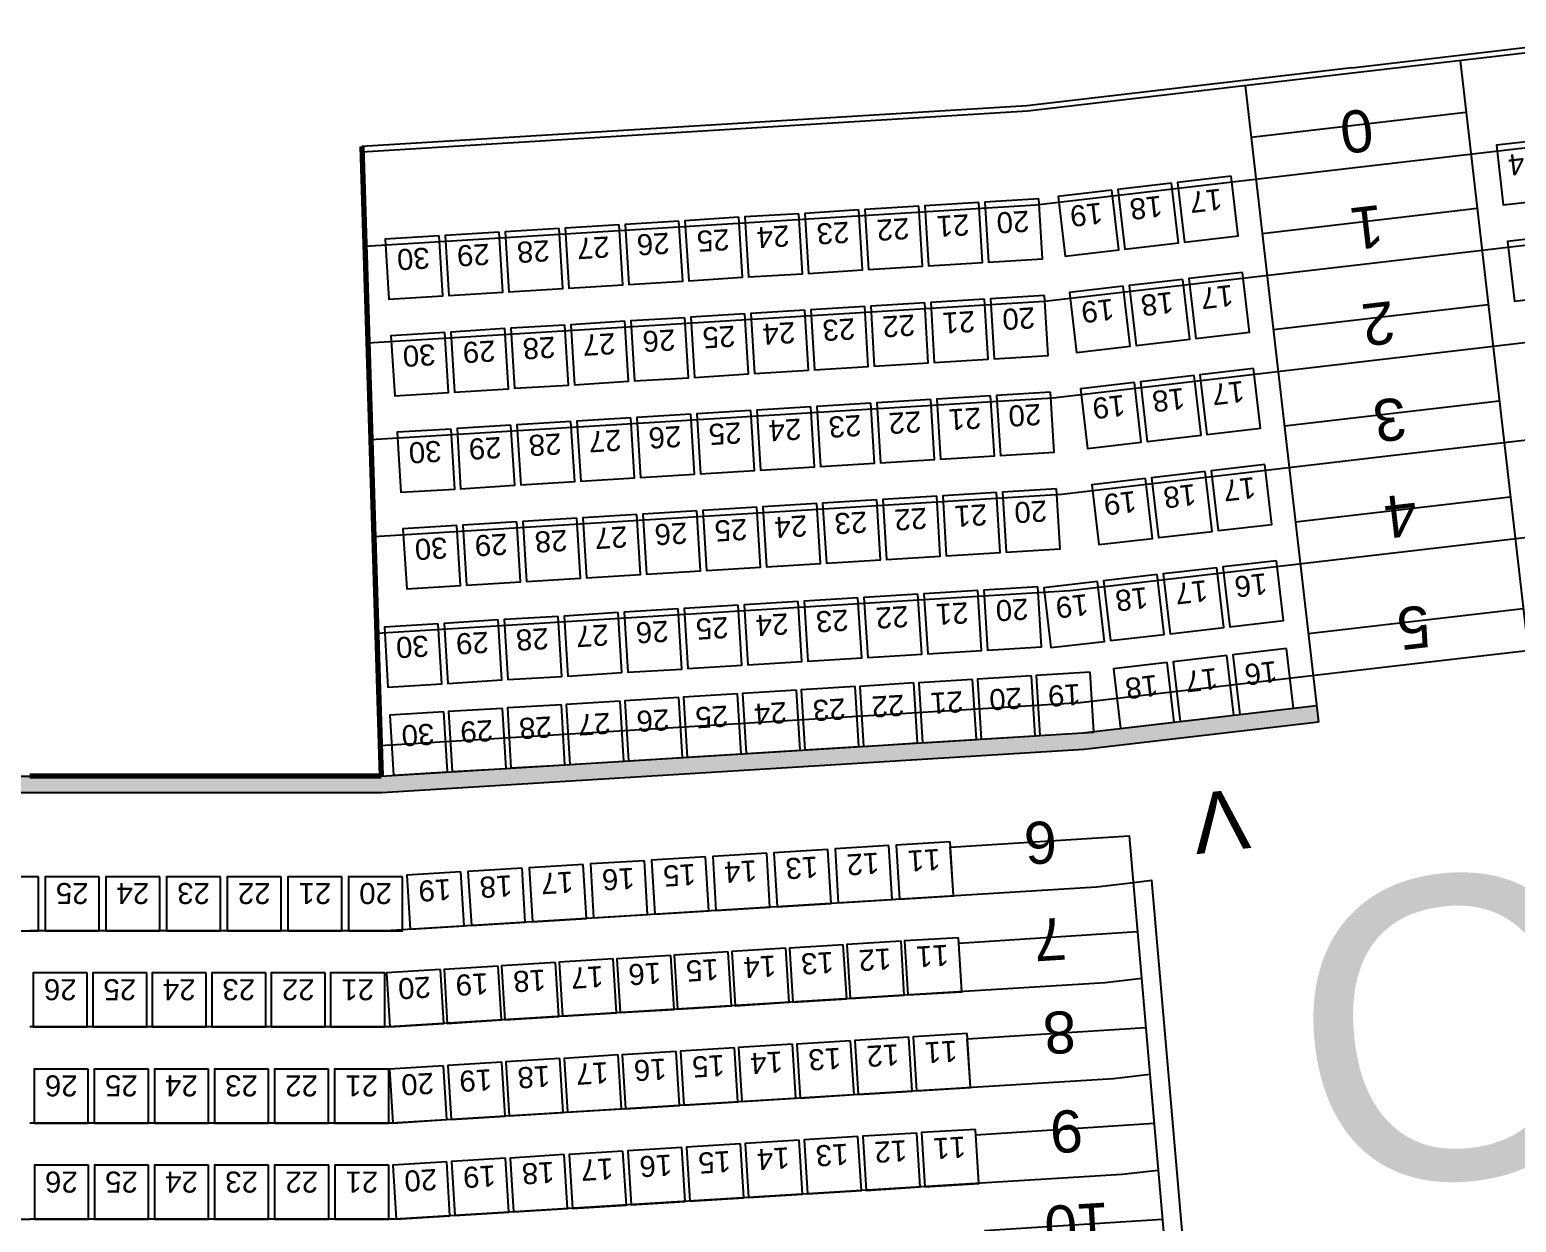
# Model space of a CAD drawing. Header units: millimetres. Extents: x 42980 to 202332, y 27411 to 140378.
# Drawn here: x 118753 to 131125, y 54709 to 64627 of the extents above; entities that cross this region are included whole.
import ezdxf
from ezdxf.enums import TextEntityAlignment as Align

# ---------------------------------------------------------------- set-up
doc = ezdxf.new("R2010")
doc.units = ezdxf.units.MM
doc.header["$LTSCALE"] = 100
for name, color, linetype in [('A-3311-EA-', 3, 'CONTINUOUS'), ('A-3311-FYLL', 1, 'CONTINUOUS'), ('N-RADER_TELE', 252, 'CONTINUOUS'), ('N-STOLAR_TELE', 3, 'CONTINUOUS'), ('N-STOLNUMMER_TELE', 7, 'CONTINUOUS'), ('O-RADER', 252, 'CONTINUOUS'), ('O-RADER_TELE', 252, 'CONTINUOUS'), ('O-RADNUMMER', 4, 'CONTINUOUS'), ('O-RADNUMMER_TELE', 4, 'CONTINUOUS'), ('O-STOLAR', 1, 'CONTINUOUS'), ('O-STOLAR_TELE', 3, 'CONTINUOUS'), ('O-STOLNUMMER', 7, 'CONTINUOUS'), ('O-STOLNUMMER_TELE', 7, 'CONTINUOUS'), ('O-TRAPPA', 254, 'CONTINUOUS'), ('O-TRAPPA_TELE', 254, 'CONTINUOUS'), ('R-RADER', 252, 'CONTINUOUS'), ('R-STOLAR', 1, 'CONTINUOUS'), ('SEKTIONS_NR', 4, 'CONTINUOUS'), ('U-RADER', 252, 'CONTINUOUS')]:
    doc.layers.add(name, color=color, linetype=linetype)
doc.layers.add('SEKTIONER', color=4, linetype='CONTINUOUS', lineweight=70)
doc.styles.add('ARIAL', font='arial.ttf')

# ---------------------------------------------------------------- blocks, each defined once
blk = doc.blocks.new('KAJ')
at = {"layer": 'A-3311-FYLL'}
blk.add_hatch(color=256, dxfattribs=at).paths.add_polyline_path([(-10710, -25094), (-10726, -25233), (-8776, -25460), (-2929, -25820), (2929, -25820), (8776, -25460), (10726, -25233), (10710, -25094), (8764, -25321), (2925, -25680), (-2925, -25680), (-8764, -25321)])
at = {"layer": 'A-3311-EA-'}
for p, q in [((8764, -25321), (10710, -25094)), ((10726, -25233), (8776, -25460)), ((2925, -25680), (8764, -25321)), ((8776, -25460), (2929, -25820)), ((-2925, -25680), (2925, -25680)), ((2929, -25820), (-2929, -25820))]:
    blk.add_line(p, q, dxfattribs=at)

msp = doc.modelspace()

# ---------------------------------------------------------------- linework, layer by layer
at = {"layer": 'N-RADER_TELE'}
for p, q in [((129757, 64311), (132462, 64627)), ((132468, 64582), (129762, 64267)), ((132579, 63805), (129852, 63487)), ((132692, 63008), (129944, 62687)), ((132805, 62210), (130037, 61887)), ((132918, 61413), (130129, 61088)), ((133031, 60616), (130221, 60288)), ((133162, 59690), (130328, 59359))]:
    msp.add_line(p, q, dxfattribs=at)
at = {"layer": 'N-STOLAR_TELE'}
for points in [[(131406, 63718), (130959, 63666), (131017, 63170), (131464, 63222)], [(131499, 62919), (131053, 62867), (131111, 62370), (131557, 62422)]]:
    msp.add_lwpolyline(points, close=True, dxfattribs=at)
at = {"layer": 'O-RADER'}
for p, q in [((127938, 57532), (127631, 57497)), ((127631, 57497), (121717, 57133)), ((121717, 57133), (118753, 57133)), ((127702, 56699), (121742, 56333)), ((128007, 56735), (127702, 56699)), ((121742, 56333), (118753, 56333)), ((128076, 55938), (127773, 55902)), ((127773, 55902), (121766, 55533)), ((121766, 55533), (118753, 55533)), ((127844, 55105), (121791, 54733)), ((128145, 55140), (127844, 55105)), ((121791, 54733), (118753, 54733))]:
    msp.add_line(p, q, dxfattribs=at)
at = {"layer": 'O-RADER_TELE'}
for p, q in [((129757, 64311), (127052, 63995)), ((129762, 64267), (127056, 63951)), ((127052, 63995), (121517, 63655)), ((127056, 63951), (121518, 63610)), ((121517, 63655), (121678, 58420)), ((129852, 63487), (127126, 63168)), ((127126, 63168), (121542, 62825)), ((129944, 62687), (127197, 62366)), ((127197, 62366), (121567, 62020)), ((130037, 61887), (127269, 61564)), ((127269, 61564), (121592, 61215)), ((130129, 61088), (127340, 60762)), ((127340, 60762), (121617, 60410)), ((130221, 60288), (127411, 59960)), ((127411, 59960), (121641, 59605)), ((130328, 59359), (127494, 59028)), ((127494, 59028), (121670, 58670))]:
    msp.add_line(p, q, dxfattribs=at)
at = {"layer": 'O-STOLAR'}
for points in [[(124886, 57779), (124437, 57751), (124464, 57302), (124913, 57330)], [(125395, 57810), (124946, 57782), (124973, 57333), (125422, 57361)], [(125904, 57841), (125455, 57814), (125482, 57365), (125931, 57392)], [(126413, 57873), (125964, 57845), (125991, 57396), (126440, 57423)], [(123359, 57685), (122910, 57657), (122937, 57208), (123386, 57236)], [(123868, 57716), (123419, 57689), (123446, 57240), (123895, 57267)], [(124377, 57748), (123928, 57720), (123955, 57271), (124404, 57298)], [(119331, 57583), (118881, 57583), (118881, 57133), (119331, 57133)], [(119836, 57583), (119386, 57583), (119386, 57133), (119836, 57133)], [(120341, 57583), (119891, 57583), (119891, 57133), (120341, 57133)], [(120846, 57583), (120396, 57583), (120396, 57133), (120846, 57133)], [(121351, 57583), (120901, 57583), (120901, 57133), (121351, 57133)], [(121856, 57583), (121406, 57583), (121406, 57133), (121856, 57133)], [(122341, 57622), (121891, 57595), (121919, 57146), (122368, 57173)], [(122850, 57654), (122400, 57626), (122428, 57177), (122877, 57205)], [(126004, 57046), (125554, 57018), (125582, 56569), (126031, 56597)], [(126483, 57075), (126034, 57048), (126061, 56599), (126510, 56626)], [(124087, 56928), (123638, 56901), (123666, 56452), (124115, 56479)], [(124566, 56958), (124117, 56930), (124145, 56481), (124594, 56509)], [(125045, 56987), (124596, 56960), (124624, 56510), (125073, 56538)], [(125524, 57017), (125075, 56989), (125103, 56540), (125552, 56567)], [(122171, 56811), (121722, 56783), (121749, 56334), (122198, 56361)], [(122650, 56840), (122201, 56812), (122228, 56363), (122678, 56391)], [(123129, 56869), (122680, 56842), (122707, 56393), (123157, 56420)], [(123608, 56899), (123159, 56871), (123187, 56422), (123636, 56450)], [(119232, 56783), (118782, 56783), (118782, 56333), (119232, 56333)], [(119727, 56783), (119277, 56783), (119277, 56333), (119727, 56333)], [(120222, 56783), (119772, 56783), (119772, 56333), (120222, 56333)], [(120717, 56783), (120267, 56783), (120267, 56333), (120717, 56333)], [(121212, 56783), (120762, 56783), (120762, 56333), (121212, 56333)], [(121707, 56783), (121257, 56783), (121257, 56333), (121707, 56333)], [(125101, 56189), (124652, 56162), (124680, 55712), (125129, 55740)], [(125585, 56219), (125136, 56191), (125164, 55742), (125613, 55770)], [(126070, 56249), (125620, 56221), (125648, 55772), (126097, 55799)], [(126554, 56278), (126104, 56251), (126132, 55802), (126581, 55829)], [(123165, 56070), (122716, 56043), (122743, 55593), (123193, 55621)], [(123649, 56100), (123200, 56072), (123228, 55623), (123677, 55651)], [(124133, 56130), (123684, 56102), (123712, 55653), (124161, 55681)], [(124617, 56159), (124168, 56132), (124196, 55683), (124645, 55710)], [(119240, 55983), (118790, 55983), (118790, 55533), (119240, 55533)], [(119740, 55983), (119290, 55983), (119290, 55533), (119740, 55533)], [(120240, 55983), (119790, 55983), (119790, 55533), (120240, 55533)], [(120740, 55983), (120290, 55983), (120290, 55533), (120740, 55533)], [(121240, 55983), (120790, 55983), (120790, 55533), (121240, 55533)], [(121740, 55983), (121290, 55983), (121290, 55533), (121740, 55533)], [(122197, 56011), (121748, 55983), (121775, 55534), (122224, 55562)], [(122681, 56040), (122232, 56013), (122259, 55564), (122709, 55591)], [(126136, 55451), (125686, 55424), (125714, 54974), (126163, 55002)], [(126625, 55481), (126175, 55454), (126203, 55004), (126652, 55032)], [(124179, 55331), (123730, 55303), (123758, 54854), (124207, 54882)], [(124668, 55361), (124219, 55333), (124247, 54884), (124696, 54912)], [(125157, 55391), (124708, 55364), (124736, 54914), (125185, 54942)], [(125646, 55421), (125197, 55394), (125225, 54944), (125674, 54972)], [(119241, 55183), (118791, 55183), (118791, 54733), (119241, 54733)], [(119741, 55183), (119291, 55183), (119291, 54733), (119741, 54733)], [(120241, 55183), (119791, 55183), (119791, 54733), (120241, 54733)], [(120741, 55183), (120291, 55183), (120291, 54733), (120741, 54733)], [(121241, 55183), (120791, 55183), (120791, 54733), (121241, 54733)], [(121741, 55183), (121291, 55183), (121291, 54733), (121741, 54733)], [(122223, 55211), (121774, 55183), (121801, 54734), (122250, 54762)], [(122712, 55241), (122263, 55213), (122290, 54764), (122740, 54792)], [(123201, 55271), (122752, 55243), (122779, 54794), (123229, 54822)], [(123690, 55301), (123241, 55273), (123269, 54824), (123718, 54852)]]:
    msp.add_lwpolyline(points, close=True, dxfattribs=at)
at = {"layer": 'O-STOLAR_TELE'}
for points in [[(128256, 63351), (127809, 63298), (127867, 62802), (128314, 62854)], [(128753, 63409), (128306, 63356), (128364, 62860), (128811, 62912)], [(127759, 63293), (127312, 63240), (127370, 62744), (127817, 62796)], [(125654, 63128), (125204, 63100), (125235, 62601), (125684, 62629)], [(126153, 63159), (125704, 63131), (125734, 62632), (126183, 62660)], [(126652, 63189), (126203, 63162), (126233, 62663), (126682, 62690)], [(127151, 63220), (126702, 63192), (126732, 62693), (127181, 62721)], [(123158, 62975), (122709, 62947), (122740, 62448), (123189, 62476)], [(123657, 63005), (123208, 62978), (123239, 62479), (123688, 62506)], [(124156, 63036), (123707, 63008), (123738, 62509), (124187, 62537)], [(124655, 63067), (124206, 63039), (124237, 62540), (124686, 62568)], [(125155, 63097), (124705, 63070), (124736, 62571), (125185, 62598)], [(122160, 62913), (121711, 62886), (121742, 62387), (122191, 62414)], [(122659, 62944), (122210, 62917), (122241, 62417), (122690, 62445)], [(128846, 62609), (128399, 62557), (128457, 62060), (128904, 62112)], [(127853, 62493), (127406, 62441), (127464, 61944), (127911, 61996)], [(128349, 62551), (127902, 62499), (127960, 62002), (128407, 62054)], [(126700, 62386), (126251, 62358), (126281, 61859), (126730, 61887)], [(127199, 62416), (126750, 62389), (126780, 61890), (127229, 61917)], [(124204, 62232), (123755, 62205), (123786, 61706), (124235, 61733)], [(124704, 62263), (124254, 62236), (124285, 61736), (124734, 61764)], [(125203, 62294), (124753, 62266), (124784, 61767), (125233, 61795)], [(125702, 62324), (125253, 62297), (125283, 61798), (125732, 61825)], [(126201, 62355), (125752, 62328), (125782, 61828), (126231, 61856)], [(122208, 62110), (121759, 62082), (121790, 61583), (122239, 61611)], [(122707, 62141), (122258, 62113), (122289, 61614), (122738, 61641)], [(123206, 62171), (122757, 62144), (122788, 61645), (123237, 61672)], [(123705, 62202), (123256, 62174), (123287, 61675), (123736, 61703)], [(128443, 61752), (127996, 61699), (128054, 61203), (128501, 61255)], [(128939, 61809), (128492, 61757), (128550, 61261), (128997, 61313)], [(127249, 61613), (126800, 61585), (126831, 61086), (127280, 61114)], [(127946, 61694), (127499, 61641), (127557, 61145), (128004, 61197)], [(125253, 61490), (124804, 61463), (124835, 60964), (125284, 60991)], [(125752, 61521), (125303, 61493), (125334, 60994), (125783, 61022)], [(126251, 61552), (125802, 61524), (125833, 61025), (126282, 61053)], [(126750, 61582), (126301, 61555), (126332, 61056), (126781, 61083)], [(123257, 61368), (122808, 61340), (122839, 60841), (123288, 60869)], [(123756, 61398), (123307, 61371), (123338, 60872), (123787, 60899)], [(124255, 61429), (123806, 61401), (123837, 60902), (124286, 60930)], [(124754, 61460), (124305, 61432), (124336, 60933), (124785, 60961)], [(122259, 61306), (121810, 61279), (121840, 60780), (122290, 60807)], [(122758, 61337), (122309, 61310), (122339, 60810), (122789, 60838)], [(129033, 61010), (128586, 60958), (128644, 60461), (129091, 60513)], [(128040, 60894), (127593, 60842), (127651, 60345), (128098, 60397)], [(128536, 60952), (128089, 60900), (128147, 60403), (128594, 60455)], [(126301, 60748), (125852, 60721), (125882, 60222), (126331, 60249)], [(126800, 60779), (126351, 60751), (126381, 60252), (126830, 60280)], [(127299, 60810), (126850, 60782), (126880, 60283), (127329, 60310)], [(124304, 60626), (123855, 60598), (123886, 60099), (124335, 60127)], [(124804, 60656), (124354, 60629), (124385, 60130), (124834, 60157)], [(125303, 60687), (124853, 60659), (124884, 60160), (125333, 60188)], [(125802, 60718), (125352, 60690), (125383, 60191), (125832, 60218)], [(122308, 60503), (121859, 60475), (121890, 59976), (122339, 60004)], [(122807, 60534), (122358, 60506), (122389, 60007), (122838, 60035)], [(123306, 60564), (122857, 60537), (122888, 60038), (123337, 60065)], [(123805, 60595), (123356, 60567), (123387, 60068), (123836, 60096)], [(128633, 60153), (128186, 60101), (128244, 59604), (128691, 59656)], [(129129, 60211), (128682, 60159), (128740, 59662), (129187, 59714)], [(127640, 60037), (127193, 59985), (127251, 59488), (127698, 59540)], [(128136, 60095), (127689, 60043), (127747, 59546), (128194, 59598)], [(125646, 59901), (125197, 59874), (125228, 59375), (125677, 59402)], [(126145, 59932), (125696, 59905), (125727, 59405), (126176, 59433)], [(126644, 59963), (126195, 59935), (126226, 59436), (126675, 59464)], [(127143, 59993), (126694, 59966), (126725, 59467), (127174, 59494)], [(123650, 59779), (123201, 59751), (123231, 59252), (123681, 59280)], [(124149, 59810), (123700, 59782), (123731, 59283), (124180, 59310)], [(124648, 59840), (124199, 59813), (124230, 59314), (124679, 59341)], [(125147, 59871), (124698, 59843), (124729, 59344), (125178, 59372)], [(122153, 59687), (121704, 59659), (121734, 59160), (122183, 59188)], [(122652, 59718), (122203, 59690), (122233, 59191), (122682, 59219)], [(123151, 59748), (122702, 59721), (122732, 59222), (123182, 59249)], [(128716, 59422), (128269, 59370), (128327, 58874), (128774, 58926)], [(129212, 59480), (128765, 59428), (128823, 58932), (129270, 58984)], [(127578, 59284), (127129, 59256), (127160, 58757), (127609, 58785)], [(128219, 59364), (127772, 59312), (127830, 58816), (128277, 58868)], [(125622, 59164), (125173, 59136), (125204, 58637), (125653, 58665)], [(126111, 59194), (125662, 59166), (125693, 58667), (126142, 58695)], [(126600, 59224), (126151, 59196), (126182, 58697), (126631, 58725)], [(127089, 59254), (126640, 59226), (126671, 58727), (127120, 58755)], [(123666, 59043), (123217, 59016), (123247, 58517), (123696, 58544)], [(124155, 59073), (123706, 59046), (123736, 58547), (124185, 58574)], [(124644, 59104), (124195, 59076), (124225, 58577), (124675, 58604)], [(125133, 59134), (124684, 59106), (124714, 58607), (125164, 58635)], [(122199, 58953), (121749, 58926), (121780, 58427), (122229, 58454)], [(122688, 58983), (122238, 58956), (122269, 58457), (122718, 58484)], [(123177, 59013), (122728, 58986), (122758, 58487), (123207, 58514)]]:
    msp.add_lwpolyline(points, close=True, dxfattribs=at)
at = {"layer": 'O-TRAPPA'}
for p, q in [((126440, 57428), (126414, 57828)), ((126485, 57030), (127973, 57126)), ((126511, 56631), (126485, 57030)), ((126556, 56233), (128042, 56329)), ((126582, 55834), (126556, 56233)), ((126627, 55436), (128111, 55532)), ((126653, 55037), (126627, 55436)), ((126698, 54639), (128181, 54735))]:
    msp.add_line(p, q, dxfattribs=at)
for points in [[(126414, 57828), (127904, 57923), (128076, 55938)], [(128230, 55955), (128092, 57550), (127938, 57532)], [(128076, 55938), (128284, 53546)], [(128409, 53900), (128230, 55955)]]:
    msp.add_lwpolyline(points, dxfattribs=at)
at = {"layer": 'O-TRAPPA_TELE'}
for p, q in [((130657, 64370), (131267, 59076)), ((128868, 64163), (129479, 58867))]:
    msp.add_line(p, q, dxfattribs=at)
for points in [[(130706, 63938), (128918, 63730)], [(130798, 63139), (129010, 62931)], [(130891, 62339), (129102, 62131)], [(130983, 61539), (129195, 61331)], [(131075, 60740), (129287, 60531)], [(131182, 59811), (129394, 59603)]]:
    msp.add_lwpolyline(points, dxfattribs=at)
at = {"layer": 'R-RADER'}
msp.add_line((115714, 54733), (118753, 54733), dxfattribs=at)
at = {"layer": 'R-STOLAR'}
msp.add_lwpolyline([(118826, 57583), (118376, 57583), (118376, 57133), (118826, 57133)], close=True, dxfattribs=at)
at = {"layer": 'SEKTIONER'}
for p, q in [((121517, 63655), (121678, 58420)), ((121678, 58420), (118753, 58420))]:
    msp.add_line(p, q, dxfattribs=at)

# ---------------------------------------------------------------- block references
at = {"layer": 'U-RADER'}
msp.add_blockref('KAJ', (118753, 84100), dxfattribs=at)

# ---------------------------------------------------------------- texts
at = {"layer": 'N-STOLNUMMER_TELE', "style": 'ARIAL'}
msp.add_text('14', height=175, rotation=186.66, dxfattribs=at).set_placement((131319, 63617))
at = {"layer": 'O-RADNUMMER', "style": 'ARIAL'}
for s, p in [('6', (127291, 58049)), ('7', (127370, 57244)), ('8', (127449, 56470)), ('9', (127506, 55647)), ('10', (127730, 54874))]:
    msp.add_text(s, height=350, rotation=183.5146, dxfattribs=at).set_placement(p)
at = {"layer": 'O-RADNUMMER_TELE', "style": 'ARIAL'}
for s, p in [('0', (129911, 63972)), ('1', (129998, 63172)), ('2', (130092, 62372)), ('3', (130188, 61573)), ('4', (130279, 60773)), ('5', (130387, 59844))]:
    msp.add_text(s, height=350, rotation=186.66, dxfattribs=at).set_placement(p)
at = {"layer": 'O-STOLNUMMER', "style": 'ARIAL'}
for s, rotation, p in [('12', 183.5146, (125679, 57828)), ('11', 183.5146, (126188, 57859)), ('16', 183.5146, (123643, 57702)), ('15', 183.5146, (124152, 57734)), ('14', 183.5146, (124661, 57765)), ('13', 183.5146, (125170, 57796)), ('25', 180, (119106, 57583)), ('24', 180, (119611, 57583)), ('23', 180, (120116, 57583)), ('22', 180, (120621, 57583)), ('21', 180, (121126, 57583)), ('20', 180, (121631, 57583)), ('19', 183.5146, (122116, 57609)), ('18', 183.5146, (122625, 57640)), ('17', 183.5146, (123134, 57671)), ('14', 183.5146, (124821, 56973)), ('13', 183.5146, (125300, 57003)), ('12', 183.5146, (125779, 57032)), ('11', 183.5146, (126258, 57062)), ('18', 183.5146, (122904, 56856)), ('17', 183.5146, (123384, 56885)), ('16', 183.5146, (123863, 56914)), ('15', 183.5146, (124342, 56944)), ('26', 180, (119007, 56783)), ('25', 180, (119502, 56783)), ('24', 180, (119997, 56783)), ('23', 180, (120492, 56783)), ('22', 180, (120987, 56783)), ('21', 180, (121482, 56783)), ('20', 183.5146, (121946, 56797)), ('19', 183.5146, (122425, 56826)), ('12', 183.5146, (125845, 56235)), ('11', 183.5146, (126329, 56265)), ('16', 183.5146, (123909, 56116)), ('15', 183.5146, (124393, 56146)), ('14', 183.5146, (124877, 56175)), ('13', 183.5146, (125361, 56205)), ('26', 180, (119015, 55983)), ('25', 180, (119515, 55983)), ('24', 180, (120015, 55983)), ('23', 180, (120515, 55983)), ('22', 180, (121015, 55983)), ('21', 180, (121515, 55983)), ('20', 183.5146, (121972, 55997)), ('19', 183.5146, (122456, 56027)), ('18', 183.5146, (122940, 56056)), ('17', 183.5146, (123425, 56086)), ('14', 183.5146, (124933, 55377)), ('13', 183.5146, (125422, 55407)), ('12', 183.5146, (125911, 55437)), ('11', 183.5146, (126400, 55467)), ('19', 183.5146, (122487, 55227)), ('18', 183.5146, (122976, 55257)), ('17', 183.5146, (123466, 55287)), ('16', 183.5146, (123955, 55317)), ('15', 183.5146, (124444, 55347)), ('26', 180, (119016, 55183)), ('25', 180, (119516, 55183)), ('24', 180, (120016, 55183)), ('23', 180, (120516, 55183)), ('22', 180, (121016, 55183)), ('21', 180, (121516, 55183)), ('20', 183.5146, (121998, 55197))]:
    msp.add_text(s, height=175, rotation=rotation, dxfattribs=at).set_placement(p, align=Align.BOTTOM_CENTER)
at = {"layer": 'O-STOLNUMMER_TELE', "style": 'ARIAL'}
for s, rotation, p in [('18', 186.66, (128169, 63249)), ('17', 186.66, (128666, 63307)), ('20', 183.5146, (127066, 63123)), ('19', 186.66, (127672, 63191)), ('24', 183.5146, (125070, 63001)), ('23', 183.5146, (125569, 63031)), ('22', 183.5146, (126068, 63062)), ('21', 183.5146, (126567, 63093)), ('28', 183.5146, (123074, 62878)), ('27', 183.5146, (123573, 62909)), ('26', 183.5146, (124072, 62940)), ('25', 183.5146, (124571, 62970)), ('30', 183.5146, (122076, 62817)), ('29', 183.5146, (122575, 62848)), ('17', 186.66, (128759, 62507)), ('19', 186.66, (127766, 62391)), ('18', 186.66, (128262, 62449)), ('22', 183.5146, (126116, 62259)), ('21', 183.5146, (126615, 62289)), ('20', 183.5146, (127114, 62320)), ('26', 183.5146, (124120, 62136)), ('25', 183.5146, (124619, 62167)), ('24', 183.5146, (125118, 62197)), ('23', 183.5146, (125617, 62228)), ('30', 183.5146, (122124, 62013)), ('29', 183.5146, (122623, 62044)), ('28', 183.5146, (123122, 62075)), ('27', 183.5146, (123621, 62105)), ('18', 186.66, (128356, 61650)), ('17', 186.66, (128852, 61708)), ('20', 183.5146, (127165, 61516)), ('19', 186.66, (127859, 61592)), ('24', 183.5146, (125169, 61394)), ('23', 183.5146, (125668, 61424)), ('22', 183.5146, (126167, 61455)), ('21', 183.5146, (126666, 61486)), ('28', 183.5146, (123172, 61271)), ('27', 183.5146, (123671, 61302)), ('26', 183.5146, (124170, 61333)), ('25', 183.5146, (124670, 61363)), ('30', 183.5146, (122174, 61210)), ('29', 183.5146, (122673, 61241)), ('17', 186.66, (128946, 60908)), ('19', 186.66, (127953, 60792)), ('18', 186.66, (128449, 60850)), ('22', 183.5146, (126216, 60652)), ('21', 183.5146, (126715, 60682)), ('20', 183.5146, (127214, 60713)), ('26', 183.5146, (124220, 60529)), ('25', 183.5146, (124719, 60560)), ('24', 183.5146, (125218, 60590)), ('23', 183.5146, (125717, 60621)), ('30', 183.5146, (122224, 60406)), ('29', 183.5146, (122723, 60437)), ('28', 183.5146, (123222, 60468)), ('27', 183.5146, (123721, 60498)), ('17', 186.66, (128546, 60051)), ('16', 186.66, (129042, 60109)), ('20', 183.5146, (127059, 59897)), ('19', 186.66, (127553, 59935)), ('18', 186.66, (128049, 59993)), ('24', 183.5146, (125062, 59774)), ('23', 183.5146, (125562, 59805)), ('22', 183.5146, (126061, 59836)), ('21', 183.5146, (126560, 59866)), ('28', 183.5146, (123066, 59652)), ('27', 183.5146, (123565, 59682)), ('26', 183.5146, (124064, 59713)), ('25', 183.5146, (124563, 59744)), ('30', 183.5146, (122068, 59590)), ('29', 183.5146, (122567, 59621)), ('17', 186.66, (128629, 59320)), ('16', 186.66, (129125, 59378)), ('20', 183.5146, (127005, 59157)), ('19', 183.5146, (127494, 59187)), ('18', 186.66, (128132, 59263)), ('24', 183.5146, (125048, 59037)), ('23', 183.5146, (125537, 59067)), ('22', 183.5146, (126026, 59097)), ('21', 183.5146, (126516, 59127)), ('28', 183.5146, (123092, 58917)), ('27', 183.5146, (123581, 58947)), ('26', 183.5146, (124070, 58977)), ('25', 183.5146, (124559, 59007)), ('30', 183.5146, (122114, 58857)), ('29', 183.5146, (122603, 58887))]:
    msp.add_text(s, height=175, rotation=rotation, dxfattribs=at).set_placement(p)
at = {"layer": 'SEKTIONS_NR', "style": 'ARIAL'}
for s, height, p in [('V', 500, (128865, 58320)), ('O', 2500, (131835, 57730))]:
    msp.add_text(s, height=height, rotation=186.66, dxfattribs=at).set_placement(p)

doc.saveas('drawing.dxf')
